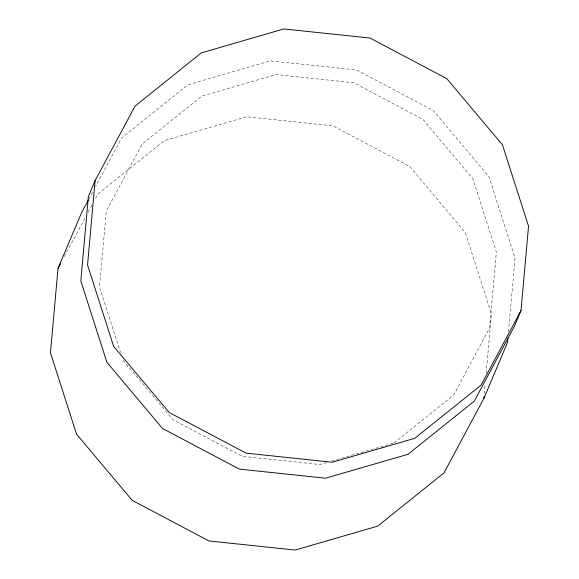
<?xml version="1.0" encoding="UTF-8"?>
<svg xmlns="http://www.w3.org/2000/svg" width="579" height="579" viewBox="0 0 579 579"><rect width="100%" height="100%" fill="white"/><g stroke="black" fill="none" stroke-linecap="round" stroke-linejoin="round"><path stroke-width="0.43" stroke-dasharray="2.9 2.17" d="M484.305 393.886L485.188 384.015M486.143 373.245L491.433 314.013L465.357 232.613L409.729 166.484L332.911 125.853L246.712 116.763L164.219 140.69L97.938 193.951L94.97 199.502M508.471 331.724L515.035 258.133L488.966 176.733L433.338 110.603L356.512 69.972L270.321 60.882L187.82 84.809L121.547 138.07L95.629 186.409M88.833 199.089L93.501 190.375M64.378 256.555L85.193 217.726M88.167 212.175L91.996 205.046M393.995 442.986L453.683 395.088L489.588 328.011L496.362 252.089L472.898 178.831L422.829 119.31L353.689 82.746L276.118 74.561L201.868 96.1L142.217 144.033L106.275 211.074L99.501 286.996L120.512 352.589M326.65 462.52L319.746 464.524L242.174 456.339L173.034 419.775L122.965 360.254M331.832 461.014L393.134 443.239"/><path stroke-width="0.87" d="M88.406 199.878L81.61 212.558L58.001 268.439L50.474 352.799L76.551 434.199L132.178 500.328L208.997 540.96L295.189 550.05L377.689 526.123L444.013 472.898L483.906 398.374L507.508 342.493L507.906 338.006M95.094 180.626L87.567 264.987L113.643 346.387L169.271 412.516L246.089 453.147L332.288 462.237L414.781 438.31L481.106 385.086L520.999 310.561L528.526 226.201L502.449 144.801L446.822 78.672L370.003 38.04L283.811 28.95L201.311 52.877L135.037 106.138L95.094 180.626L88.355 196.592L80.828 280.953L106.898 362.353L162.525 428.482L239.351 469.113L325.543 478.203L408.043 454.276L474.36 401.052L514.253 326.527L520.999 310.561M483.906 398.374L484.066 396.579M58.001 268.439L60.549 263.684"/></g></svg>
